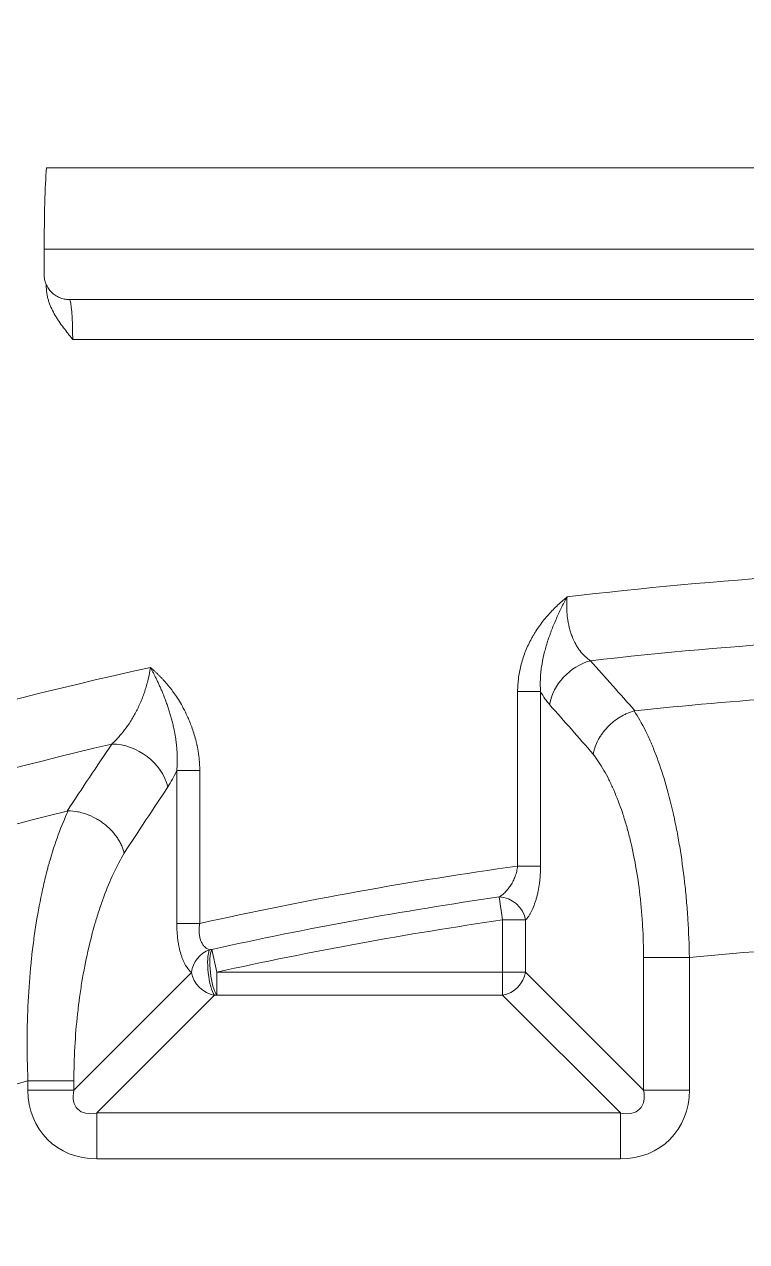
# Model space of a CAD drawing. Header units: millimetres. Extents: x 559 to 1112, y 323 to 643.
# Drawn here: x 698.08 to 712.62, y 559.69 to 584.2 of the extents above; entities that cross this region are included whole.
import ezdxf

# ---------------------------------------------------------------- set-up
doc = ezdxf.new("R2010")
doc.units = ezdxf.units.MM
doc.layers.add('core', color=7, linetype='Continuous', lineweight=20)

msp = doc.modelspace()

# ---------------------------------------------------------------- linework, layer by layer
at = {"layer": 'core', "lineweight": 13}
for p, q in [((729.56, 581.31), (698.522, 581.31)), ((698.478, 579.676), (739.813, 579.676)), ((698.478, 579.676), (698.478, 579.161)), ((739.31, 578.659), (698.98, 578.659)), ((699.052, 577.855), (739.238, 577.855)), ((708.01, 570.765), (708.472, 570.765)), ((708.01, 570.765), (708.01, 567.251)), ((708.472, 567.251), (708.472, 570.765)), ((701.148, 569.175), (701.148, 566.096)), ((701.61, 566.096), (701.61, 569.175)), ((708.01, 567.251), (708.472, 567.251)), ((707.64, 566.631), (707.707, 566.167)), ((701.148, 566.096), (701.61, 566.096)), ((707.707, 566.167), (707.707, 565.116)), ((707.707, 566.167), (708.169, 566.167)), ((708.169, 565.116), (708.169, 566.167)), ((701.953, 565.116), (701.852, 565.573)), ((711.468, 565.408), (710.543, 565.408)), ((710.543, 565.408), (710.543, 562.742)), ((711.468, 562.742), (711.468, 565.408)), ((699.076, 562.742), (701.445, 565.111)), ((707.707, 565.116), (701.953, 565.116)), ((701.953, 564.654), (701.953, 565.116)), ((707.707, 565.116), (707.707, 564.654)), ((708.169, 565.116), (707.707, 565.116)), ((708.169, 565.116), (710.543, 562.742)), ((701.907, 564.649), (699.538, 562.28)), ((701.953, 564.654), (707.707, 564.654)), ((710.081, 562.28), (707.707, 564.654)), ((698.152, 562.926), (698.152, 562.742)), ((699.076, 562.926), (698.152, 562.926)), ((699.076, 562.742), (699.076, 562.926)), ((699.076, 562.742), (698.152, 562.742)), ((711.468, 562.742), (710.543, 562.742)), ((699.538, 561.355), (699.538, 562.28)), ((710.081, 562.28), (699.538, 562.28)), ((710.081, 562.28), (710.081, 561.355)), ((699.538, 561.355), (710.081, 561.355))]:
    msp.add_line(p, q, dxfattribs=at)
for centre, radius, start, end in [((719.145, 493.318), 99.011, 102.22118, 234.09442), ((719.145, 487.282), 85.99, 90.62819, 96.77313), ((719.145, 487.282), 84.657, 90.62819, 96.55867), ((719.145, 487.282), 85.99, 102.44405, 118.64382), ((719.145, 487.282), 83.558, 91.79961, 96.02703), ((719.145, 487.282), 84.657, 103.18186, 119.11912), ((719.145, 487.282), 83.558, 103.99367, 111.93272), ((719.145, 487.282), 80.741, 97.92726, 102.54361), ((719.145, 487.282), 80.179, 98.25016, 102.4556), ((719.145, 487.282), 79.71, 98.25016, 102.4556), ((719.145, 487.282), 78.503, 93.05034, 95.61247), ((719.145, 487.282), 78.503, 105.51098, 111.95309)]:
    msp.add_arc(centre, radius, start, end, dxfattribs=at)
for centre, major_axis, ratio, start_param, end_param in [((698.583, 579.676), (0, 2), 0.052408, 0.614485, 1.570797), ((698.984, 577.855), (0, 0.805), 0.085163, 4.712389, 6.230805), ((709.577, 570.503), (0.754, 0.666), 0.838992, 1.040723, 2.329809), ((700.042, 568.844), (-0.838, 0.557), 0.789854, 3.840932, 5.411382), ((707.707, 566.167), (0.366, -0.345), 0.8472, 0.837678, 2.387729), ((701.907, 565.111), (0.3, 0.404), 0.881751, 0.917719, 2.149968), ((701.907, 565.111), (0.056, -0.5), 0.252459, 3.53917, 5.862921), ((701.953, 565.116), (-0.057, 0.5), 0.25577, 0.385635, 2.720926), ((701.907, 565.111), (-0.356, 0.356), 0.854588, 0.863645, 2.277948), ((707.707, 565.116), (-0.356, -0.356), 0.854588, 0.863645, 2.277948), ((699.794, 562.998), (-1.249, -1.249), 0.854588, 5.576034, 6.990337), ((699.794, 562.998), (0.641, 0.641), 0.555158, 2.434441, 3.848744), ((709.825, 562.998), (-1.249, 1.249), 0.854588, 2.434441, 3.848744), ((709.825, 562.998), (-0.641, 0.641), 0.555158, 2.434441, 3.848744)]:
    msp.add_ellipse(centre, major_axis=major_axis, ratio=ratio, start_param=start_param, end_param=end_param, dxfattribs=at)
for points, knots in [([(698.478, 579.161), (698.478, 579.128), (698.481, 579.095), (698.491, 579.047), (698.495, 579.031), (698.504, 579), (698.51, 578.984), (698.529, 578.939), (698.544, 578.91), (698.571, 578.869), (698.581, 578.855), (698.602, 578.83), (698.613, 578.818), (698.648, 578.783), (698.673, 578.762), (698.714, 578.735), (698.729, 578.726), (698.758, 578.711), (698.787, 578.697), (698.818, 578.685), (698.849, 578.676), (698.866, 578.672), (698.914, 578.662), (698.947, 578.659), (698.98, 578.659)], [0, 0, 0, 0, 0.125, 0.125, 0.1875, 0.1875, 0.25, 0.25, 0.375, 0.375, 0.4375, 0.4375, 0.5, 0.5, 0.625, 0.625, 0.6875, 0.6875, 0.75, 0.8125, 0.8125, 0.875, 0.875, 1, 1, 1, 1]), ([(698.513, 578.983), (698.513, 578.982), (698.515, 578.967), (698.518, 578.931), (698.522, 578.887), (698.524, 578.856), (698.524, 578.851)], [0, 0, 0, 0, 0.045027, 0.458538, 0.915007, 1, 1, 1, 1]), ([(699.052, 577.855), (699.037, 577.875), (699.021, 577.894), (698.99, 577.934), (698.975, 577.953), (698.928, 578.012), (698.898, 578.052), (698.838, 578.132), (698.808, 578.172), (698.766, 578.235), (698.752, 578.255), (698.725, 578.298), (698.712, 578.319), (698.674, 578.383), (698.651, 578.427), (698.608, 578.517), (698.589, 578.563), (698.566, 578.635), (698.558, 578.659), (698.546, 578.707), (698.54, 578.732), (698.53, 578.788), (698.526, 578.819), (698.524, 578.851)], [0, 0, 0, 0, 0.065494, 0.065494, 0.130989, 0.130989, 0.261977, 0.261977, 0.392966, 0.392966, 0.45846, 0.45846, 0.523955, 0.523955, 0.654943, 0.654943, 0.785932, 0.785932, 0.851426, 0.851426, 0.916921, 0.916921, 1, 1, 1, 1]), ([(708.01, 570.765), (708.01, 570.812), (708.011, 570.859), (708.018, 570.952), (708.022, 570.998), (708.031, 571.068), (708.035, 571.091), (708.042, 571.137), (708.047, 571.16), (708.06, 571.229), (708.071, 571.274), (708.107, 571.409), (708.136, 571.496), (708.205, 571.668), (708.244, 571.752), (708.3, 571.854), (708.312, 571.874), (708.336, 571.915), (708.372, 571.974), (708.461, 572.109), (708.546, 572.217), (708.667, 572.356), (708.73, 572.422), (708.83, 572.518), (708.881, 572.565), (708.942, 572.619), (708.968, 572.641), (708.986, 572.656), (708.995, 572.664), (709.004, 572.671)], [0, 0, 0, 0, 0.0625, 0.0625, 0.125, 0.125, 0.15625, 0.15625, 0.1875, 0.1875, 0.25, 0.25, 0.375, 0.375, 0.5, 0.5, 0.53125, 0.53125, 0.5625, 0.625, 0.75, 0.75, 0.875, 0.875, 0.9375, 0.96875, 0.984375, 0.984375, 1, 1, 1, 1]), ([(709.004, 572.671), (708.999, 572.662), (708.994, 572.653), (708.984, 572.634), (708.969, 572.606), (708.954, 572.577), (708.925, 572.521), (708.906, 572.483), (708.851, 572.369), (708.816, 572.293), (708.749, 572.14), (708.717, 572.063), (708.658, 571.907), (708.63, 571.829), (708.592, 571.709), (708.58, 571.669), (708.558, 571.589), (708.547, 571.549), (708.519, 571.428), (708.503, 571.346), (708.485, 571.223), (708.48, 571.182), (708.472, 571.099), (708.469, 571.057), (708.464, 570.932), (708.465, 570.849), (708.472, 570.765)], [0, 0, 0, 0, 0.015625, 0.015625, 0.03125, 0.0625, 0.0625, 0.125, 0.125, 0.25, 0.25, 0.375, 0.375, 0.5, 0.5, 0.5625, 0.5625, 0.625, 0.625, 0.75, 0.75, 0.8125, 0.8125, 0.875, 0.875, 1, 1, 1, 1]), ([(709.004, 572.671), (708.998, 572.601), (708.996, 572.531), (708.998, 572.426), (709, 572.391), (709.004, 572.339), (709.005, 572.321), (709.009, 572.287), (709.011, 572.27), (709.022, 572.185), (709.034, 572.12), (709.057, 572.026), (709.07, 571.98), (709.084, 571.936), (709.094, 571.907), (709.1, 571.892), (709.127, 571.821), (709.152, 571.768), (709.193, 571.694), (709.207, 571.67), (709.237, 571.625), (709.252, 571.603), (709.299, 571.541), (709.332, 571.505), (709.402, 571.439), (709.438, 571.41), (709.476, 571.385)], [0, 0, 0, 0, 0.125, 0.125, 0.1875, 0.1875, 0.21875, 0.21875, 0.25, 0.25, 0.375, 0.375, 0.4375, 0.46875, 0.46875, 0.5, 0.5, 0.625, 0.625, 0.6875, 0.6875, 0.75, 0.75, 0.875, 0.875, 1, 1, 1, 1]), ([(699.84, 569.708), (699.862, 569.729), (699.885, 569.75), (699.929, 569.795), (699.951, 569.818), (700.015, 569.889), (700.057, 569.939), (700.138, 570.046), (700.177, 570.102), (700.234, 570.192), (700.253, 570.223), (700.289, 570.286), (700.307, 570.318), (700.342, 570.384), (700.358, 570.417), (700.391, 570.486), (700.407, 570.52), (700.452, 570.626), (700.48, 570.699), (700.517, 570.813), (700.529, 570.851), (700.545, 570.91), (700.551, 570.929), (700.561, 570.969), (700.566, 570.989), (700.589, 571.088), (700.605, 571.169), (700.616, 571.251)], [0, 0, 0, 0, 0.0625, 0.0625, 0.125, 0.125, 0.25, 0.25, 0.375, 0.375, 0.4375, 0.4375, 0.5, 0.5, 0.5625, 0.5625, 0.625, 0.625, 0.75, 0.75, 0.8125, 0.8125, 0.84375, 0.84375, 0.875, 0.875, 1, 1, 1, 1]), ([(701.148, 569.175), (701.149, 569.191), (701.152, 569.222), (701.155, 569.27), (701.157, 569.316), (701.158, 569.362), (701.158, 569.407), (701.158, 569.452), (701.156, 569.495), (701.154, 569.538), (701.152, 569.581), (701.149, 569.622), (701.145, 569.663), (701.141, 569.703), (701.136, 569.743), (701.131, 569.782), (701.126, 569.82), (701.12, 569.858), (701.114, 569.895), (701.107, 569.931), (701.1, 569.966), (701.089, 570.021), (701.073, 570.095), (701.05, 570.188), (701.025, 570.28), (700.997, 570.371), (700.968, 570.461), (700.936, 570.55), (700.903, 570.637), (700.875, 570.709), (700.852, 570.764), (700.835, 570.803), (700.819, 570.84), (700.803, 570.877), (700.786, 570.913), (700.77, 570.948), (700.754, 570.983), (700.738, 571.016), (700.722, 571.048), (700.707, 571.079), (700.691, 571.11), (700.676, 571.139), (700.66, 571.168), (700.645, 571.197), (700.631, 571.224), (700.621, 571.242), (700.616, 571.251)], [0, 0, 0, 0, 0.022376, 0.04438, 0.06602, 0.087305, 0.108242, 0.128839, 0.149102, 0.169041, 0.188661, 0.20797, 0.226974, 0.245681, 0.264097, 0.282229, 0.300082, 0.317664, 0.334957, 0.351958, 0.368673, 0.385109, 0.429415, 0.473601, 0.517609, 0.561306, 0.604712, 0.647855, 0.690772, 0.733507, 0.753217, 0.772493, 0.791351, 0.809806, 0.827835, 0.845416, 0.862567, 0.879304, 0.895644, 0.911599, 0.927185, 0.942414, 0.957299, 0.971851, 0.986081, 1, 1, 1, 1]), ([(701.61, 569.175), (701.61, 569.183), (701.61, 569.199), (701.609, 569.222), (701.609, 569.246), (701.608, 569.27), (701.607, 569.294), (701.605, 569.318), (701.604, 569.342), (701.602, 569.366), (701.6, 569.39), (701.598, 569.414), (701.595, 569.438), (701.592, 569.462), (701.589, 569.486), (701.586, 569.51), (701.583, 569.533), (701.579, 569.557), (701.575, 569.581), (701.571, 569.605), (701.566, 569.629), (701.562, 569.653), (701.557, 569.677), (701.552, 569.701), (701.546, 569.724), (701.541, 569.748), (701.535, 569.772), (701.519, 569.832), (701.492, 569.926), (701.45, 570.05), (701.406, 570.165), (701.351, 570.292), (701.283, 570.428), (701.203, 570.568), (701.125, 570.69), (701.058, 570.782), (701.004, 570.852), (700.962, 570.903), (700.919, 570.953), (700.876, 571), (700.833, 571.046), (700.79, 571.091), (700.746, 571.133), (700.703, 571.174), (700.659, 571.213), (700.63, 571.239), (700.616, 571.251)], [0, 0, 0, 0, 0.010033, 0.020077, 0.030134, 0.040202, 0.050282, 0.060374, 0.070478, 0.080593, 0.09072, 0.100859, 0.111008, 0.12117, 0.131342, 0.141526, 0.151721, 0.161926, 0.172143, 0.182371, 0.192609, 0.202858, 0.213117, 0.223387, 0.233667, 0.243958, 0.254258, 0.264569, 0.32281, 0.377806, 0.42959, 0.478195, 0.553251, 0.621254, 0.682249, 0.7363, 0.764918, 0.793025, 0.820625, 0.847718, 0.87431, 0.900408, 0.926018, 0.951149, 0.975807, 1, 1, 1, 1]), ([(708.472, 570.765), (708.5, 570.713), (708.53, 570.666), (708.59, 570.578), (708.621, 570.538), (708.653, 570.503)], [0, 0, 0, 0, 0.5, 0.5, 1, 1, 1, 1]), ([(710.356, 570.375), (710.306, 570.361), (710.256, 570.344), (710.184, 570.312), (710.16, 570.301), (710.112, 570.276), (710.089, 570.263), (710.02, 570.221), (709.977, 570.191), (709.914, 570.14), (709.894, 570.123), (709.864, 570.095), (709.854, 570.086), (709.835, 570.067), (709.826, 570.057), (709.78, 570.009), (709.746, 569.968), (709.7, 569.904), (709.685, 569.882), (709.657, 569.837), (709.644, 569.814), (709.607, 569.745), (709.587, 569.698), (709.562, 569.627), (709.55, 569.591), (709.54, 569.552), (709.537, 569.537), (709.536, 569.53), (709.535, 569.527), (709.533, 569.518), (709.532, 569.512), (709.531, 569.506)], [0, 0, 0, 0, 0.125, 0.125, 0.1875, 0.1875, 0.25, 0.25, 0.375, 0.375, 0.4375, 0.4375, 0.46875, 0.46875, 0.5, 0.5, 0.625, 0.625, 0.6875, 0.6875, 0.75, 0.75, 0.875, 0.875, 0.9375, 0.96875, 0.976562, 0.976562, 0.984375, 0.984375, 1, 1, 1, 1]), ([(710.356, 570.375), (710.434, 570.257), (710.51, 570.125), (710.619, 569.904), (710.655, 569.827), (710.699, 569.726), (710.708, 569.706), (710.725, 569.665), (710.751, 569.602), (710.776, 569.538), (710.859, 569.322), (710.921, 569.138), (711.037, 568.748), (711.09, 568.542), (711.152, 568.27), (711.164, 568.214), (711.187, 568.103), (711.222, 567.934), (711.253, 567.762), (711.31, 567.413), (711.343, 567.174), (711.385, 566.807), (711.397, 566.684), (711.414, 566.495), (711.419, 566.432), (711.429, 566.305), (711.433, 566.242), (711.453, 565.923), (711.463, 565.667), (711.468, 565.408)], [0, 0, 0, 0, 0.125, 0.125, 0.1875, 0.1875, 0.203125, 0.203125, 0.21875, 0.25, 0.25, 0.375, 0.375, 0.5, 0.5, 0.53125, 0.53125, 0.5625, 0.625, 0.625, 0.75, 0.75, 0.8125, 0.8125, 0.84375, 0.84375, 0.875, 0.875, 1, 1, 1, 1]), ([(710.543, 565.408), (710.543, 565.622), (710.538, 565.834), (710.52, 566.149), (710.512, 566.253), (710.499, 566.409), (710.494, 566.461), (710.484, 566.564), (710.478, 566.616), (710.449, 566.87), (710.391, 567.265), (710.312, 567.637), (710.255, 567.862), (710.244, 567.906), (710.22, 567.994), (710.184, 568.124), (710.145, 568.248), (710.064, 568.49), (710.006, 568.642), (709.928, 568.82), (709.912, 568.855), (709.88, 568.924), (709.831, 569.025), (709.781, 569.119), (709.677, 569.299), (709.606, 569.408), (709.531, 569.506)], [0, 0, 0, 0, 0.125, 0.125, 0.1875, 0.1875, 0.21875, 0.21875, 0.25, 0.25, 0.375, 0.5, 0.5, 0.53125, 0.53125, 0.5625, 0.625, 0.625, 0.75, 0.75, 0.78125, 0.78125, 0.8125, 0.875, 0.875, 1, 1, 1, 1]), ([(700.967, 568.844), (700.999, 568.892), (701.03, 568.944), (701.09, 569.054), (701.119, 569.113), (701.148, 569.175)], [0, 0, 0, 0, 0.5, 0.5, 1, 1, 1, 1]), ([(701.148, 569.175), (701.157, 569.175), (701.167, 569.175), (701.192, 569.175), (701.206, 569.175), (701.238, 569.175), (701.255, 569.175), (701.292, 569.175), (701.312, 569.175), (701.354, 569.175), (701.376, 569.175), (701.421, 569.175), (701.445, 569.175), (701.492, 569.175), (701.516, 569.175), (701.563, 569.175), (701.587, 569.175), (701.61, 569.175)], [0, 0, 0, 0, 0.125, 0.125, 0.25, 0.25, 0.375, 0.375, 0.5, 0.5, 0.625, 0.625, 0.75, 0.75, 0.875, 0.875, 1, 1, 1, 1]), ([(698.152, 562.926), (698.146, 563.061), (698.141, 563.197), (698.136, 563.469), (698.135, 563.603), (698.136, 564.004), (698.143, 564.267), (698.169, 564.786), (698.188, 565.042), (698.216, 565.325), (698.22, 565.356), (698.226, 565.419), (698.236, 565.512), (698.247, 565.604), (698.27, 565.786), (698.287, 565.905), (698.341, 566.256), (698.382, 566.482), (698.451, 566.807), (698.487, 566.966), (698.533, 567.146), (698.553, 567.222), (698.567, 567.273), (698.574, 567.298), (698.637, 567.521), (698.697, 567.707), (698.824, 568.054), (698.892, 568.215), (698.963, 568.363)], [0, 0, 0, 0, 0.0625, 0.0625, 0.125, 0.125, 0.25, 0.25, 0.375, 0.375, 0.390625, 0.390625, 0.40625, 0.4375, 0.4375, 0.5, 0.5, 0.625, 0.625, 0.6875, 0.71875, 0.734375, 0.734375, 0.75, 0.75, 0.875, 0.875, 1, 1, 1, 1]), ([(698.963, 568.363), (698.959, 568.363), (698.956, 568.363), (698.948, 568.362), (698.944, 568.361), (698.94, 568.36)], [0, 0, 0, 0, 0.5, 0.5, 1, 1, 1, 1]), ([(698.963, 568.363), (699.024, 568.363), (699.085, 568.357), (699.177, 568.34), (699.208, 568.333), (699.269, 568.316), (699.3, 568.306), (699.391, 568.274), (699.45, 568.248), (699.522, 568.209), (699.536, 568.201), (699.564, 568.184), (699.578, 568.176), (699.62, 568.149), (699.646, 568.13), (699.724, 568.072), (699.773, 568.029), (699.829, 567.972), (699.84, 567.96), (699.861, 567.936), (699.892, 567.9), (699.939, 567.837), (699.972, 567.786), (699.995, 567.746), (700.003, 567.733), (700.017, 567.706), (700.023, 567.693), (700.042, 567.652), (700.054, 567.624), (700.068, 567.583), (700.073, 567.569), (700.079, 567.548), (700.081, 567.541), (700.085, 567.528), (700.087, 567.521), (700.089, 567.514)], [0, 0, 0, 0, 0.125, 0.125, 0.1875, 0.1875, 0.25, 0.25, 0.375, 0.375, 0.40625, 0.40625, 0.4375, 0.4375, 0.5, 0.5, 0.625, 0.625, 0.65625, 0.65625, 0.6875, 0.75, 0.8125, 0.8125, 0.84375, 0.84375, 0.875, 0.875, 0.9375, 0.9375, 0.96875, 0.96875, 0.984375, 0.984375, 1, 1, 1, 1]), ([(700.089, 567.514), (700.013, 567.386), (699.942, 567.248), (699.805, 566.954), (699.74, 566.798), (699.648, 566.55), (699.618, 566.465), (699.575, 566.334), (699.554, 566.267), (699.533, 566.199), (699.519, 566.154), (699.512, 566.131), (699.452, 565.923), (699.402, 565.732), (699.313, 565.338), (699.274, 565.135), (699.221, 564.82), (699.205, 564.714), (699.187, 564.578), (699.183, 564.551), (699.176, 564.497), (699.172, 564.469), (699.162, 564.387), (699.156, 564.332), (699.126, 564.057), (699.107, 563.834), (699.083, 563.383), (699.076, 563.156), (699.076, 562.926)], [0, 0, 0, 0, 0.125, 0.125, 0.25, 0.25, 0.3125, 0.3125, 0.34375, 0.359375, 0.359375, 0.375, 0.375, 0.5, 0.5, 0.625, 0.625, 0.6875, 0.6875, 0.703125, 0.703125, 0.71875, 0.71875, 0.75, 0.75, 0.875, 0.875, 1, 1, 1, 1]), ([(707.64, 566.631), (707.662, 566.644), (707.683, 566.659), (707.724, 566.692), (707.745, 566.711), (707.784, 566.75), (707.803, 566.772), (707.84, 566.818), (707.857, 566.842), (707.882, 566.882), (707.891, 566.896), (707.906, 566.924), (707.914, 566.938), (707.929, 566.968), (707.936, 566.983), (707.949, 567.014), (707.955, 567.029), (707.973, 567.077), (707.983, 567.111), (707.999, 567.18), (708.006, 567.215), (708.01, 567.251)], [0, 0, 0, 0, 0.125, 0.125, 0.25, 0.25, 0.375, 0.375, 0.5, 0.5, 0.5625, 0.5625, 0.625, 0.625, 0.6875, 0.6875, 0.75, 0.75, 0.875, 0.875, 1, 1, 1, 1]), ([(708.169, 566.167), (708.191, 566.19), (708.212, 566.216), (708.242, 566.261), (708.251, 566.276), (708.271, 566.309), (708.28, 566.326), (708.307, 566.38), (708.324, 566.419), (708.348, 566.482), (708.356, 566.503), (708.371, 566.548), (708.378, 566.571), (708.392, 566.619), (708.398, 566.643), (708.411, 566.693), (708.416, 566.718), (708.433, 566.797), (708.442, 566.85), (708.453, 566.933), (708.456, 566.961), (708.462, 567.018), (708.464, 567.047), (708.47, 567.134), (708.472, 567.192), (708.472, 567.251)], [0, 0, 0, 0, 0.125, 0.125, 0.1875, 0.1875, 0.25, 0.25, 0.375, 0.375, 0.4375, 0.4375, 0.5, 0.5, 0.5625, 0.5625, 0.625, 0.625, 0.75, 0.75, 0.8125, 0.8125, 0.875, 0.875, 1, 1, 1, 1]), ([(701.445, 565.111), (701.434, 565.119), (701.424, 565.127), (701.403, 565.147), (701.393, 565.157), (701.364, 565.192), (701.345, 565.219), (701.317, 565.265), (701.309, 565.281), (701.295, 565.307), (701.291, 565.316), (701.283, 565.334), (701.27, 565.362), (701.259, 565.391), (701.248, 565.422), (701.244, 565.432), (701.237, 565.454), (701.233, 565.465), (701.217, 565.52), (701.205, 565.567), (701.189, 565.64), (701.185, 565.665), (701.178, 565.703), (701.176, 565.716), (701.172, 565.742), (701.17, 565.755), (701.161, 565.821), (701.156, 565.875), (701.149, 565.984), (701.148, 566.04), (701.148, 566.096)], [0, 0, 0, 0, 0.0625, 0.0625, 0.125, 0.125, 0.25, 0.25, 0.3125, 0.3125, 0.34375, 0.34375, 0.375, 0.4375, 0.4375, 0.46875, 0.46875, 0.5, 0.5, 0.625, 0.625, 0.6875, 0.6875, 0.71875, 0.71875, 0.75, 0.75, 0.875, 0.875, 1, 1, 1, 1]), ([(701.806, 565.566), (701.788, 565.572), (701.771, 565.581), (701.746, 565.597), (701.738, 565.602), (701.722, 565.615), (701.714, 565.622), (701.699, 565.637), (701.692, 565.645), (701.678, 565.663), (701.671, 565.672), (701.659, 565.692), (701.653, 565.702), (701.642, 565.724), (701.637, 565.736), (701.623, 565.772), (701.615, 565.798), (701.607, 565.839), (701.604, 565.853), (701.601, 565.882), (701.599, 565.897), (701.597, 565.942), (701.597, 565.973), (701.601, 566.034), (701.604, 566.065), (701.61, 566.096)], [0, 0, 0, 0, 0.125, 0.125, 0.1875, 0.1875, 0.25, 0.25, 0.3125, 0.3125, 0.375, 0.375, 0.4375, 0.4375, 0.5, 0.5, 0.625, 0.625, 0.6875, 0.6875, 0.75, 0.75, 0.875, 0.875, 1, 1, 1, 1])]:
    msp.add_open_spline(points, degree=3, knots=knots, dxfattribs=at)
for points in [[(709.476, 571.385), (709.775, 571.05), (710.073, 570.715), (710.372, 570.378)], [(709.531, 569.506), (709.238, 569.839), (708.946, 570.171), (708.653, 570.503)], [(710.356, 570.375), (710.361, 570.377), (710.366, 570.378), (710.372, 570.378)], [(698.94, 568.36), (699.239, 568.812), (699.539, 569.261), (699.84, 569.708)], [(700.967, 568.844), (700.674, 568.402), (700.381, 567.959), (700.089, 567.514)], [(701.852, 565.573), (701.837, 565.571), (701.822, 565.568), (701.806, 565.566)], [(701.953, 564.654), (701.938, 564.652), (701.922, 564.65), (701.907, 564.649)]]:
    msp.add_open_spline(points, degree=3, dxfattribs=at)

doc.saveas('drawing.dxf')
